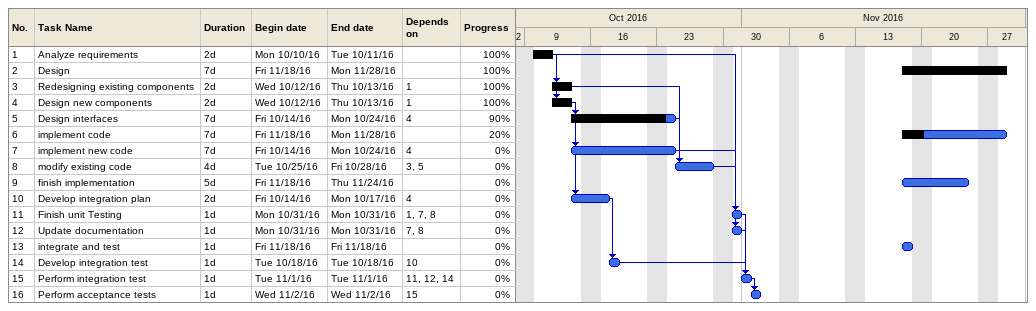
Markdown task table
| ID | Task | Duration | Start | Finish | Predecessors | % complete |
|---|---|---|---|---|---|---|
| 1 | Analyze requirements | 2d | 2016-10-10 | 2016-10-11 |  | 100 |
| 2 | Design | 7d | 2016-11-18 | 2016-11-28 |  | 100 |
| 3 | Redesigning existing components | 2d | 2016-10-12 | 2016-10-13 | 1 | 100 |
| 4 | Design new components | 2d | 2016-10-12 | 2016-10-13 | 1 | 100 |
| 5 | Design interfaces | 7d | 2016-10-14 | 2016-10-24 | 4 | 90 |
| 6 | implement code | 7d | 2016-11-18 | 2016-11-28 |  | 20 |
| 7 | implement new code | 7d | 2016-10-14 | 2016-10-24 | 4 | 0 |
| 8 | modify existing code | 4d | 2016-10-25 | 2016-10-28 | 3, 5 | 0 |
| 9 | finish implementation | 5d | 2016-11-18 | 2016-11-24 |  | 0 |
| 10 | Develop integration plan | 2d | 2016-10-14 | 2016-10-17 | 4 | 0 |
| 11 | Finish unit Testing | 1d | 2016-10-31 | 2016-10-31 | 1, 7, 8 | 0 |
| 12 | Update documentation | 1d | 2016-10-31 | 2016-10-31 | 7, 8 | 0 |
| 13 | integrate and test | 1d | 2016-11-18 | 2016-11-18 |  | 0 |
| 14 | Develop integration test | 1d | 2016-10-18 | 2016-10-18 | 10 | 0 |
| 15 | Perform integration test | 1d | 2016-11-01 | 2016-11-01 | 11, 12, 14 | 0 |
| 16 | Perform acceptance tests | 1d | 2016-11-02 | 2016-11-02 | 15 | 0 |
